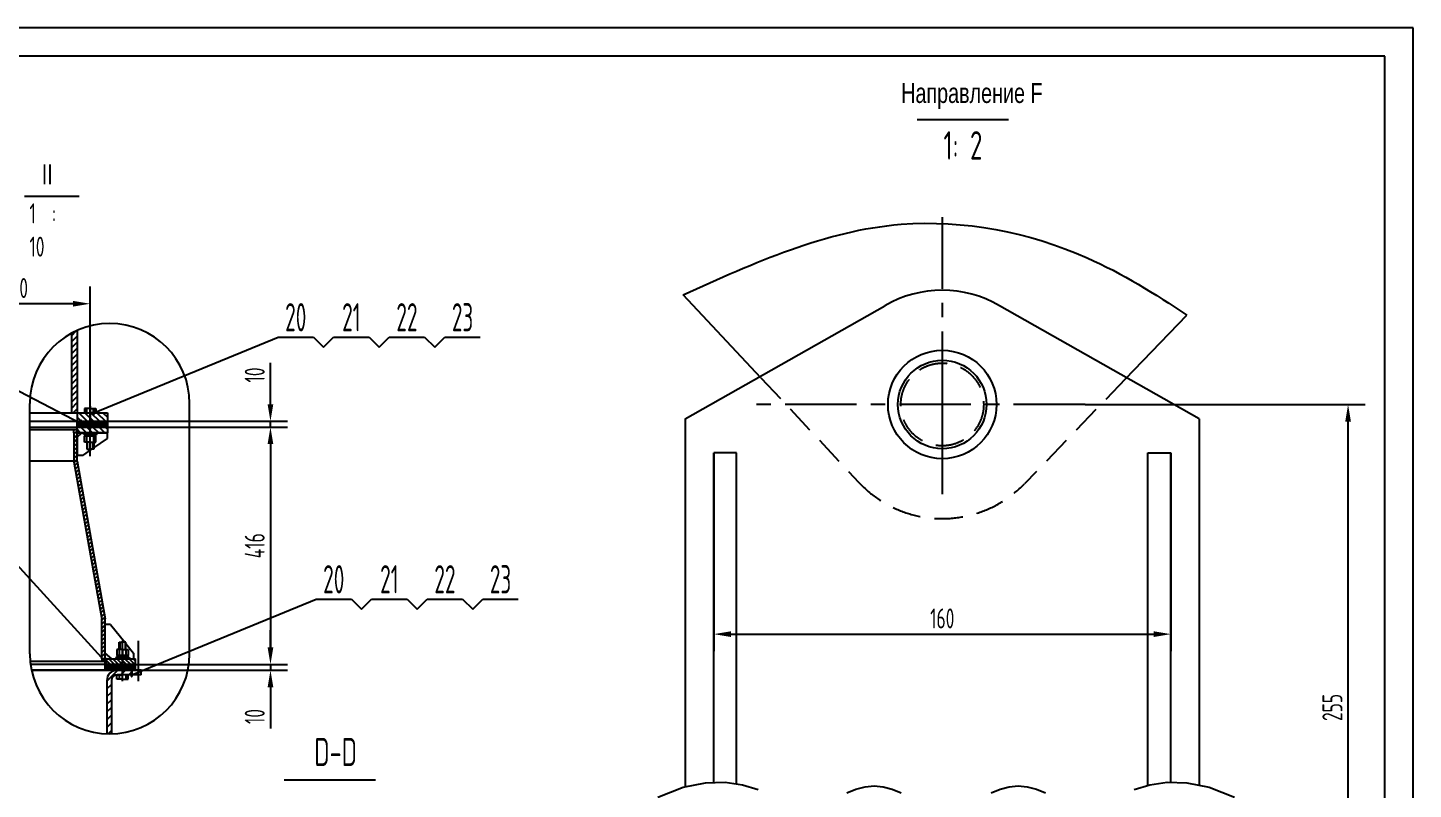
# Model space of a CAD drawing. Header units: millimetres. Extents: x -913 to 8400, y -234 to 5940.
# Drawn here: x 3548 to 8400, y 3272 to 5940 of the extents above; entities that cross this region are included whole.
import ezdxf
from ezdxf.enums import TextEntityAlignment as Align

# ---------------------------------------------------------------- set-up
doc = ezdxf.new("R2010")
doc.units = ezdxf.units.MM
doc.header["$LTSCALE"] = 200
for name, pattern in [('CENTER', [2, 1.25, -0.25, 0.25, -0.25]), ('DASHED', [0.75, 0.5, -0.25]), ('F', [0.75, 0.5, -0.25]), ('G', [2, 1.25, -0.25, 0.25, -0.25])]:
    doc.linetypes.add(name, pattern=pattern)
for name, color, linetype in [('01', 7, 'Continuous'), ('02', 1, 'Continuous'), ('04', 2, 'F'), ('05', 4, 'G'), ('08', 1, 'Continuous'), ('11', 3, 'Continuous'), ('CENTER', 1, 'CENTER')]:
    doc.layers.add(name, color=color, linetype=linetype)
doc.styles.get("Standard").update_dxf_attribs({"font": 'isocp', "width": 0.707, "bigfont": 'intecad.shx'})
doc.dimstyles.new('INTE', dxfattribs={"dimscale": 20, "dimtxt": 3.5, "dimasz": 3, "dimexe": 3, "dimexo": 0, "dimgap": 1, "dimtad": 1, "dimdsep": 46, "dimtxsty": 'Standard', "dimcen": 0, "dimclrd": 1, "dimclre": 1, "dimclrt": 3, "dimaunit": 1, "dimadec": 0, "dimazin": 0, "dimtfac": 1, "dimtmove": 0, "dimatfit": 0, "dimfxl": 1, "dimarcsym": 0})
pattern_1 = [(135, (-30627.056, -23952.096), (-10.6066017, -10.6066017), [])]
pattern_2 = [(45, (-30627.056, -23952.096), (-3.5355339, 3.5355339), []), (135, (-30627.056, -23952.096), (-3.5355339, -3.5355339), [])]

# ---------------------------------------------------------------- blocks, each defined once
blk = doc.blocks.new('*D109')
at = {"layer": '08', "color": 1, "lineweight": -2}
for p, q in [((5950.7, 4450), (5950.7, 3755.3)), ((7550.7, 4450), (7550.7, 3755.3)), ((6010.7, 3815.3), (7490.7, 3815.3))]:
    blk.add_line(p, q, dxfattribs=at)
at = {"layer": '08', "color": 1}
for points in [[(6010.7, 3825.3), (6010.7, 3805.3), (5950.7, 3815.3)], [(7490.7, 3825.3), (7490.7, 3805.3), (7550.7, 3815.3)]]:
    blk.add_solid(points, dxfattribs=at)
at = {"layer": 'DEFPOINTS', "color": 0}
for p in [(5950.7, 4450), (7550.7, 4450), (7550.7, 3815.3)]:
    blk.add_point(p, dxfattribs=at)
at = {"layer": '08', "color": 3, "insert": (6750.7, 3870.3), "char_height": 70, "attachment_point": 5}
blk.add_mtext('160', dxfattribs=at)
blk = doc.blocks.new('*D110')
at = {"layer": '08', "color": 1, "lineweight": -2}
for p, q in [((7250.7, 4620), (8231.7, 4620)), ((8171.7, 2556.7), (8171.7, 4560)), ((7650.7, 2496.7), (8231.7, 2496.7))]:
    blk.add_line(p, q, dxfattribs=at)
at = {"layer": '08', "color": 1}
for points in [[(8161.7, 4560), (8181.7, 4560), (8171.7, 4620)], [(8161.7, 2556.7), (8181.7, 2556.7), (8171.7, 2496.7)]]:
    blk.add_solid(points, dxfattribs=at)
at = {"layer": 'DEFPOINTS', "color": 0}
for p in [(7250.7, 4620), (8171.7, 4620), (7650.7, 2496.7)]:
    blk.add_point(p, dxfattribs=at)
at = {"layer": '08', "color": 3, "insert": (8116.7, 3558.3), "char_height": 70, "attachment_point": 5, "rotation": 90}
blk.add_mtext('255', dxfattribs=at)
blk = doc.blocks.new('*D111')
at = {"layer": '08', "color": 1, "lineweight": -2}
for p, q in [((3767.4, 4610.8), (3767.4, 5032.8)), ((3707.4, 4972.8), (3382.9, 4972.8))]:
    blk.add_line(p, q, dxfattribs=at)
at = {"layer": '08', "color": 1}
blk.add_solid([(3707.4, 4982.8), (3707.4, 4962.8), (3767.4, 4972.8)], dxfattribs=at)
at = {"layer": 'DEFPOINTS', "color": 0}
for p in [(3767.4, 4972.8), (-912.6, 4610.8), (3767.4, 4610.8)]:
    blk.add_point(p, dxfattribs=at)
at = {"layer": '08', "color": 3, "insert": (3477.2, 5027.8), "char_height": 70, "attachment_point": 5}
blk.add_mtext('%%c1170', dxfattribs=at)
blk = doc.blocks.new('*D112')
at = {"layer": '08', "color": 1, "lineweight": -2}
for p, q in [((4398.4, 4621), (4398.4, 4765.6)), ((3826.6, 4561), (4458.4, 4561)), ((4398.4, 4541), (4398.4, 4561)), ((3826.6, 4541), (4458.4, 4541)), ((4398.4, 4481), (4398.4, 4421))]:
    blk.add_line(p, q, dxfattribs=at)
at = {"layer": '08', "color": 1}
for points in [[(4388.4, 4621), (4408.4, 4621), (4398.4, 4561)], [(4388.4, 4481), (4408.4, 4481), (4398.4, 4541)]]:
    blk.add_solid(points, dxfattribs=at)
at = {"layer": 'DEFPOINTS', "color": 0}
for p in [(3826.6, 4561), (4398.4, 4561), (3826.6, 4541)]:
    blk.add_point(p, dxfattribs=at)
at = {"layer": '08', "color": 3, "insert": (4343.4, 4723.3), "char_height": 70, "attachment_point": 5, "rotation": 90}
blk.add_mtext('10', dxfattribs=at)
blk = doc.blocks.new('*D113')
at = {"layer": '08', "color": 1, "lineweight": -2}
for p, q in [((3880.9, 4541), (4458.4, 4541)), ((4398.4, 4481), (4398.4, 3769)), ((3925.4, 3709), (4458.4, 3709))]:
    blk.add_line(p, q, dxfattribs=at)
at = {"layer": '08', "color": 1}
for points in [[(4388.4, 4481), (4408.4, 4481), (4398.4, 4541)], [(4388.4, 3769), (4408.4, 3769), (4398.4, 3709)]]:
    blk.add_solid(points, dxfattribs=at)
at = {"layer": 'DEFPOINTS', "color": 0}
for p in [(3880.9, 4541), (3925.4, 3709), (4398.4, 3709)]:
    blk.add_point(p, dxfattribs=at)
at = {"layer": '08', "color": 3, "insert": (4343.4, 4125), "char_height": 70, "attachment_point": 5, "rotation": 90}
blk.add_mtext('416', dxfattribs=at)
blk = doc.blocks.new('*D114')
at = {"layer": '08', "color": 1, "lineweight": -2}
for p, q in [((4398.4, 3769), (4398.4, 3829)), ((3945.4, 3689), (4458.4, 3689)), ((3980.7, 3709), (4458.4, 3709)), ((4398.4, 3709), (4398.4, 3689)), ((4398.4, 3629), (4398.4, 3484.4))]:
    blk.add_line(p, q, dxfattribs=at)
at = {"layer": '08', "color": 1}
for points in [[(4388.4, 3769), (4408.4, 3769), (4398.4, 3709)], [(4388.4, 3629), (4408.4, 3629), (4398.4, 3689)]]:
    blk.add_solid(points, dxfattribs=at)
at = {"layer": 'DEFPOINTS', "color": 0}
for p in [(3945.4, 3689), (3980.7, 3709), (4398.4, 3689)]:
    blk.add_point(p, dxfattribs=at)
at = {"layer": '08', "color": 3, "insert": (4343.4, 3526.7), "char_height": 70, "attachment_point": 5, "rotation": 90}
blk.add_mtext('10', dxfattribs=at)
blk = doc.blocks.new('*U121')
at = {"layer": '01'}
for points in [[(415, 292), (25, 292)], [(415, 5), (415, 292)]]:
    blk.add_lwpolyline(points, dxfattribs=at)
at = {"layer": '02'}
for points in [[(420, 297), (0, 297)], [(420, 0), (420, 297)]]:
    blk.add_lwpolyline(points, dxfattribs=at)

msp = doc.modelspace()

# ---------------------------------------------------------------- hatches: boundary and pattern name
at = {"layer": '02', "linetype": 'Continuous'}
h = msp.add_hatch(dxfattribs=at)
h.set_pattern_fill('LINE', color=1, scale=120, angle=45, style=0)
h.set_pattern_definition([(45, (-30627.056, -23952.096), (-10.6066017, 10.6066017), [])])
h.paths.add_polyline_path([(3721.434, 4879.23, 0.01994805), (3701.434, 4869.329), (3701.434, 4591.002), (3721.434, 4591.002)])
h = msp.add_hatch(dxfattribs=at)
h.set_pattern_fill('LINE', color=1, scale=120, angle=135, style=0)
h.set_pattern_definition(pattern_1)
h.paths.add_polyline_path([(3767.434, 4591.002), (3721.434, 4591.002), (3721.434, 4561.002), (3767.434, 4561.002)])
h.paths.add_polyline_path([(3827.434, 4591.002), (3767.434, 4591.002), (3767.434, 4561.002), (3827.434, 4561.002)])
h = msp.add_hatch(dxfattribs=at)
h.set_pattern_fill('ANSI37', color=1, scale=40, style=0)
h.set_pattern_definition(pattern_2)
h.paths.add_polyline_path([(3767.434, 4561.002), (3721.434, 4561.002), (3721.434, 4541.002), (3767.434, 4541.002)])
h.paths.add_polyline_path([(3827.434, 4561.002), (3767.434, 4561.002), (3767.434, 4541.002), (3827.434, 4541.002)])
h = msp.add_hatch(dxfattribs=at)
h.set_pattern_fill('LINE', color=1, scale=80, angle=45, style=0)
h.set_pattern_definition([(45, (-30627.056, -23952.096), (-7.0710678, 7.0710678), [])])
h.paths.add_polyline_path([(3721.434, 4521.002), (3721.434, 4531.002), (3709.434, 4531.002), (3709.434, 4521.002), (3709.434, 4421.002), (3721.434, 4421.002)])
h.paths.add_polyline_path([(3721.434, 4421.002), (3709.618, 4418.904), (3807.246, 3869.002), (3819.061, 3871.099)])
h.paths.add_polyline_path([(3819.434, 3869.002), (3819.061, 3871.099), (3807.246, 3869.002), (3807.434, 3867.945), (3807.434, 3729.002), (3807.434, 3719.002), (3819.434, 3719.002), (3819.434, 3729.002)])
h = msp.add_hatch(dxfattribs=at)
h.set_pattern_fill('LINE', color=1, scale=120, angle=135, style=0)
h.set_pattern_definition(pattern_1)
h.paths.add_polyline_path([(3767.434, 4541.002), (3721.434, 4541.002), (3721.434, 4521.002), (3767.434, 4521.002)])
h.paths.add_polyline_path([(3827.434, 4541.002), (3767.434, 4541.002), (3767.434, 4521.002), (3827.434, 4521.002)])
h = msp.add_hatch(dxfattribs=at)
h.set_pattern_fill('LINE', color=1, scale=80, angle=135, style=0)
h.set_pattern_definition([(135, (-30627.056, -23952.096), (-7.0710678, -7.0710678), [])])
h.paths.add_polyline_path([(3880.434, 3729.002), (3819.434, 3729.002), (3819.434, 3709.002), (3880.434, 3709.002)])
h.paths.add_polyline_path([(3925.434, 3729.002), (3880.434, 3729.002), (3880.434, 3709.002), (3925.434, 3709.002)])
h = msp.add_hatch(dxfattribs=at)
h.set_pattern_fill('ANSI37', color=1, scale=40, style=0)
h.set_pattern_definition(pattern_2)
h.paths.add_polyline_path([(3880.434, 3709.002), (3819.434, 3709.002), (3819.434, 3689.002), (3880.434, 3689.002)])
h.paths.add_polyline_path([(3925.434, 3709.002), (3880.434, 3709.002), (3880.434, 3689.002), (3925.434, 3689.002)])
h = msp.add_hatch(dxfattribs=at)
h.set_pattern_fill('LINE', color=1, scale=6, angle=-45, style=0)
h.set_pattern_definition([(225, (-14546.474, 45302.496), (-13.470384, 13.470384), [])])
edge = h.paths.add_edge_path()
edge.add_arc((3835.467, 3746.128), 279.794, 267.94498, 271.221968)
edge.add_line((3841.434, 3466.398), (3841.434, 3653.002))
edge.add_line((3841.434, 3653.002), (3841.44, 3653.492))
edge.add_line((3841.44, 3653.492), (3841.458, 3653.983))
edge.add_line((3841.458, 3653.983), (3841.488, 3654.473))
edge.add_line((3841.488, 3654.473), (3841.53, 3654.962))
edge.add_line((3841.53, 3654.962), (3841.584, 3655.45))
edge.add_line((3841.584, 3655.45), (3841.65, 3655.936))
edge.add_line((3841.65, 3655.936), (3841.728, 3656.421))
edge.add_line((3841.728, 3656.421), (3841.818, 3656.903))
edge.add_line((3841.818, 3656.903), (3841.92, 3657.384))
edge.add_line((3841.92, 3657.384), (3842.033, 3657.861))
edge.add_line((3842.033, 3657.861), (3842.158, 3658.336))
edge.add_line((3842.158, 3658.336), (3842.295, 3658.807))
edge.add_line((3842.295, 3658.807), (3842.443, 3659.275))
edge.add_line((3842.443, 3659.275), (3842.603, 3659.739))
edge.add_line((3842.603, 3659.739), (3842.774, 3660.2))
edge.add_line((3842.774, 3660.2), (3842.956, 3660.655))
edge.add_line((3842.956, 3660.655), (3843.149, 3661.106))
edge.add_line((3843.149, 3661.106), (3843.354, 3661.553))
edge.add_line((3843.354, 3661.553), (3843.569, 3661.994))
edge.add_line((3843.569, 3661.994), (3843.795, 3662.43))
edge.add_line((3843.795, 3662.43), (3844.032, 3662.86))
edge.add_line((3844.032, 3662.86), (3844.279, 3663.284))
edge.add_line((3844.279, 3663.284), (3844.536, 3663.702))
edge.add_line((3844.536, 3663.702), (3844.804, 3664.113))
edge.add_line((3844.804, 3664.113), (3845.082, 3664.518))
edge.add_line((3845.082, 3664.518), (3845.369, 3664.916))
edge.add_line((3845.369, 3664.916), (3845.667, 3665.306))
edge.add_line((3845.667, 3665.306), (3845.973, 3665.69))
edge.add_line((3845.973, 3665.69), (3846.289, 3666.065))
edge.add_line((3846.289, 3666.065), (3846.615, 3666.433))
edge.add_line((3846.615, 3666.433), (3846.949, 3666.792))
edge.add_line((3846.949, 3666.792), (3847.291, 3667.144))
edge.add_line((3847.291, 3667.144), (3847.643, 3667.487))
edge.add_line((3847.643, 3667.487), (3848.002, 3667.821))
edge.add_line((3848.002, 3667.821), (3848.37, 3668.146))
edge.add_line((3848.37, 3668.146), (3848.746, 3668.462))
edge.add_line((3848.746, 3668.462), (3849.129, 3668.769))
edge.add_line((3849.129, 3668.769), (3849.52, 3669.066))
edge.add_line((3849.52, 3669.066), (3849.917, 3669.353))
edge.add_line((3849.917, 3669.353), (3850.322, 3669.631))
edge.add_line((3850.322, 3669.631), (3850.734, 3669.899))
edge.add_line((3850.734, 3669.899), (3851.151, 3670.156))
edge.add_line((3851.151, 3670.156), (3851.576, 3670.403))
edge.add_line((3851.576, 3670.403), (3852.006, 3670.64))
edge.add_line((3852.006, 3670.64), (3852.441, 3670.866))
edge.add_line((3852.441, 3670.866), (3852.882, 3671.081))
edge.add_line((3852.882, 3671.081), (3853.329, 3671.286))
edge.add_line((3853.329, 3671.286), (3853.78, 3671.479))
edge.add_line((3853.78, 3671.479), (3854.236, 3671.662))
edge.add_line((3854.236, 3671.662), (3854.696, 3671.833))
edge.add_line((3854.696, 3671.833), (3855.16, 3671.992))
edge.add_line((3855.16, 3671.992), (3855.628, 3672.14))
edge.add_line((3855.628, 3672.14), (3856.099, 3672.277))
edge.add_line((3856.099, 3672.277), (3856.574, 3672.402))
edge.add_line((3856.574, 3672.402), (3857.052, 3672.516))
edge.add_line((3857.052, 3672.516), (3857.532, 3672.617))
edge.add_line((3857.532, 3672.617), (3858.014, 3672.707))
edge.add_line((3858.014, 3672.707), (3858.499, 3672.785))
edge.add_line((3858.499, 3672.785), (3858.985, 3672.851))
edge.add_line((3858.985, 3672.851), (3859.473, 3672.905))
edge.add_line((3859.473, 3672.905), (3859.962, 3672.947))
edge.add_line((3859.962, 3672.947), (3860.452, 3672.978))
edge.add_line((3860.452, 3672.978), (3860.943, 3672.996))
edge.add_line((3860.943, 3672.996), (3861.434, 3673.002))
edge.add_line((3861.434, 3673.002), (3945.434, 3673.002))
edge.add_line((3945.434, 3673.002), (3945.434, 3689.002))
edge.add_line((3945.434, 3689.002), (3861.434, 3689.002))
edge.add_line((3861.434, 3689.002), (3860.55, 3688.991))
edge.add_line((3860.55, 3688.991), (3859.667, 3688.958))
edge.add_line((3859.667, 3688.958), (3858.785, 3688.904))
edge.add_line((3858.785, 3688.904), (3857.905, 3688.828))
edge.add_line((3857.905, 3688.828), (3857.027, 3688.731))
edge.add_line((3857.027, 3688.731), (3856.151, 3688.612))
edge.add_line((3856.151, 3688.612), (3855.279, 3688.472))
edge.add_line((3855.279, 3688.472), (3854.41, 3688.31))
edge.add_line((3854.41, 3688.31), (3853.546, 3688.127))
edge.add_line((3853.546, 3688.127), (3852.686, 3687.923))
edge.add_line((3852.686, 3687.923), (3851.832, 3687.698))
edge.add_line((3851.832, 3687.698), (3850.983, 3687.452))
edge.add_line((3850.983, 3687.452), (3850.141, 3687.185))
edge.add_line((3850.141, 3687.185), (3849.306, 3686.897))
edge.add_line((3849.306, 3686.897), (3848.477, 3686.589))
edge.add_line((3848.477, 3686.589), (3847.657, 3686.261))
edge.add_line((3847.657, 3686.261), (3846.845, 3685.913))
edge.add_line((3846.845, 3685.913), (3846.042, 3685.545))
edge.add_line((3846.042, 3685.545), (3845.248, 3685.158))
edge.add_line((3845.248, 3685.158), (3844.463, 3684.751))
edge.add_line((3844.463, 3684.751), (3843.689, 3684.325))
edge.add_line((3843.689, 3684.325), (3842.926, 3683.88))
edge.add_line((3842.926, 3683.88), (3842.174, 3683.416))
edge.add_line((3842.174, 3683.416), (3841.433, 3682.935))
edge.add_line((3841.433, 3682.935), (3840.704, 3682.435))
edge.add_line((3840.704, 3682.435), (3839.988, 3681.917))
edge.add_line((3839.988, 3681.917), (3839.285, 3681.382))
edge.add_line((3839.285, 3681.382), (3838.595, 3680.83))
edge.add_line((3838.595, 3680.83), (3837.919, 3680.261))
edge.add_line((3837.919, 3680.261), (3837.257, 3679.676))
edge.add_line((3837.257, 3679.676), (3836.61, 3679.075))
edge.add_line((3836.61, 3679.075), (3835.978, 3678.457))
edge.add_line((3835.978, 3678.457), (3835.361, 3677.825))
edge.add_line((3835.361, 3677.825), (3834.759, 3677.178))
edge.add_line((3834.759, 3677.178), (3834.174, 3676.516))
edge.add_line((3834.174, 3676.516), (3833.605, 3675.84))
edge.add_line((3833.605, 3675.84), (3833.053, 3675.15))
edge.add_line((3833.053, 3675.15), (3832.518, 3674.447))
edge.add_line((3832.518, 3674.447), (3832, 3673.731))
edge.add_line((3832, 3673.731), (3831.501, 3673.002))
edge.add_line((3831.501, 3673.002), (3831.019, 3672.262))
edge.add_line((3831.019, 3672.262), (3830.555, 3671.509))
edge.add_line((3830.555, 3671.509), (3830.11, 3670.746))
edge.add_line((3830.11, 3670.746), (3829.684, 3669.972))
edge.add_line((3829.684, 3669.972), (3829.277, 3669.188))
edge.add_line((3829.277, 3669.188), (3828.89, 3668.394))
edge.add_line((3828.89, 3668.394), (3828.522, 3667.59))
edge.add_line((3828.522, 3667.59), (3828.174, 3666.778))
edge.add_line((3828.174, 3666.778), (3827.846, 3665.958))
edge.add_line((3827.846, 3665.958), (3827.538, 3665.13))
edge.add_line((3827.538, 3665.13), (3827.251, 3664.294))
edge.add_line((3827.251, 3664.294), (3826.984, 3663.452))
edge.add_line((3826.984, 3663.452), (3826.738, 3662.603))
edge.add_line((3826.738, 3662.603), (3826.512, 3661.749))
edge.add_line((3826.512, 3661.749), (3826.308, 3660.889))
edge.add_line((3826.308, 3660.889), (3826.125, 3660.025))
edge.add_line((3826.125, 3660.025), (3825.964, 3659.156))
edge.add_line((3825.964, 3659.156), (3825.823, 3658.284))
edge.add_line((3825.823, 3658.284), (3825.704, 3657.408))
edge.add_line((3825.704, 3657.408), (3825.607, 3656.53))
edge.add_line((3825.607, 3656.53), (3825.531, 3655.65))
edge.add_line((3825.531, 3655.65), (3825.477, 3654.768))
edge.add_line((3825.477, 3654.768), (3825.444, 3653.885))
edge.add_line((3825.444, 3653.885), (3825.434, 3653.002))
edge.add_line((3825.434, 3653.002), (3825.434, 3466.514))

# ---------------------------------------------------------------- linework, layer by layer
for p, q in [((6030.729, 4449.962), (5950.729, 4449.962)), ((5950.729, 3295.332), (5950.729, 4449.962)), ((6030.729, 3290.056), (6030.729, 4449.962)), ((7470.729, 4449.962), (7550.729, 4449.962)), ((7470.729, 3284.967), (7470.729, 4449.962)), ((7550.729, 3295.88), (7550.729, 4449.962))]:
    msp.add_line(p, q)
at = {"color": 7, "linetype": 'Continuous'}
msp.add_circle((6750.729, 4619.962), 155, dxfattribs=at)
at = {"layer": '01'}
for p, q in [((6983.133, 5617.592), (6663.133, 5617.592)), ((6115.507, 4713.689), (5843.684, 5004.427)), ((5850.729, 4569.962), (6549.889, 4965.886)), ((7650.729, 4569.962), (6951.568, 4965.886)), ((7392.617, 4709.818), (7607.188, 4932.61)), ((3767.434, 4606.002), (3747.404, 4606.002)), ((3747.404, 4606.002), (3747.404, 4591.002)), ((3747.404, 4591.002), (3767.434, 4591.002)), ((3755.434, 4591.002), (3755.434, 4606.002)), ((3767.434, 4606.002), (3787.464, 4606.002)), ((3787.464, 4591.002), (3767.434, 4591.002)), ((3779.434, 4591.002), (3779.434, 4606.002)), ((3787.464, 4606.002), (3787.464, 4591.002)), ((3827.434, 4561.002), (3827.434, 4521.002)), ((3721.434, 4505.002), (3737.434, 4521.002)), ((3827.434, 4521.002), (3721.434, 4521.002)), ((3721.434, 4521.002), (3721.434, 4442.646)), ((3743.434, 4521.002), (3767.434, 4521.002)), ((3743.434, 4516.002), (3743.434, 4521.002)), ((3767.434, 4516.002), (3743.434, 4516.002)), ((3749.034, 4516.002), (3767.434, 4516.002)), ((3749.034, 4509.802), (3749.034, 4516.002)), ((3791.434, 4521.002), (3767.434, 4521.002)), ((3767.434, 4516.002), (3791.434, 4516.002)), ((3785.834, 4516.002), (3767.434, 4516.002)), ((3785.834, 4509.802), (3785.834, 4516.002)), ((3791.434, 4516.002), (3791.434, 4521.002)), ((3827.434, 4501.002), (3827.434, 4521.002)), ((3747.404, 4509.802), (3767.434, 4509.802)), ((3747.404, 4488.202), (3747.404, 4509.802)), ((3767.434, 4488.202), (3747.404, 4488.202)), ((3767.434, 4509.802), (3749.034, 4509.802)), ((3755.434, 4488.202), (3755.434, 4509.802)), ((3755.434, 4488.202), (3755.434, 4463.002)), ((3767.434, 4509.802), (3785.834, 4509.802)), ((3787.464, 4509.802), (3767.434, 4509.802)), ((3767.434, 4488.202), (3787.464, 4488.202)), ((3779.434, 4488.202), (3779.434, 4509.802)), ((3779.434, 4467.513), (3827.434, 4501.002)), ((3779.434, 4488.202), (3779.434, 4463.002)), ((3787.464, 4488.202), (3787.464, 4509.802)), ((3741.434, 4441.002), (3721.434, 4441.002)), ((3741.434, 4441.002), (3772.967, 4463.002)), ((3755.434, 4463.002), (3767.434, 4463.002)), ((3779.434, 4463.002), (3767.434, 4463.002)), ((3837.899, 3849.002), (3888.45, 3787.002)), ((3868.434, 3761.802), (3868.434, 3787.002)), ((3868.434, 3787.002), (3880.434, 3787.002)), ((3892.434, 3787.002), (3880.434, 3787.002)), ((3892.434, 3761.802), (3892.434, 3787.002)), ((3880.434, 3761.802), (3860.404, 3761.802)), ((3860.404, 3761.802), (3860.404, 3740.202)), ((3860.404, 3740.202), (3880.434, 3740.202)), ((3862.034, 3740.202), (3862.034, 3734.002)), ((3880.434, 3740.202), (3862.034, 3740.202)), ((3868.434, 3761.802), (3868.434, 3740.202)), ((3880.434, 3761.802), (3900.464, 3761.802)), ((3880.434, 3740.202), (3898.834, 3740.202)), ((3900.464, 3740.202), (3880.434, 3740.202)), ((3892.434, 3782.116), (3919.434, 3749.002)), ((3892.434, 3761.802), (3892.434, 3740.202)), ((3898.834, 3740.202), (3898.834, 3734.002)), ((3900.464, 3761.802), (3900.464, 3740.202)), ((3919.434, 3749.002), (3919.434, 3729.002)), ((3561.567, 3689.002), (3945.434, 3689.002)), ((3925.434, 3689.002), (3561.567, 3689.002)), ((3856.434, 3734.002), (3856.434, 3729.002)), ((3880.434, 3734.002), (3856.434, 3734.002)), ((3856.434, 3729.002), (3880.434, 3729.002)), ((3945.434, 3689.002), (3861.434, 3689.002)), ((3862.034, 3734.002), (3880.434, 3734.002)), ((3880.434, 3734.002), (3904.434, 3734.002)), ((3898.834, 3734.002), (3880.434, 3734.002)), ((3904.434, 3729.002), (3880.434, 3729.002)), ((3904.434, 3734.002), (3904.434, 3729.002)), ((3925.434, 3689.002), (3925.434, 3729.002)), ((3945.434, 3673.002), (3945.434, 3689.002)), ((3825.434, 3653.002), (3825.434, 3466.514)), ((3841.434, 3653.002), (3841.434, 3466.398)), ((3860.404, 3673.002), (3880.434, 3673.002)), ((3860.404, 3658.002), (3860.404, 3673.002)), ((3880.434, 3658.002), (3860.404, 3658.002)), ((3945.434, 3673.002), (3861.434, 3673.002)), ((3868.434, 3673.002), (3868.434, 3658.002)), ((3900.464, 3673.002), (3880.434, 3673.002)), ((3880.434, 3658.002), (3900.464, 3658.002)), ((3892.434, 3673.002), (3892.434, 3658.002)), ((3900.464, 3658.002), (3900.464, 3673.002)), ((4765.932, 3303.226), (4445.932, 3303.226))]:
    msp.add_line(p, q, dxfattribs=at)
at = {"layer": '01', "color": 7, "linetype": 'Continuous'}
for p, q in [((3701.434, 4869.329), (3701.434, 4591.002)), ((3721.434, 4879.23), (3721.434, 4561.002)), ((3555.673, 4591.002), (3827.434, 4591.002)), ((3555.673, 4561.002), (3827.434, 4561.002)), ((3721.434, 4521.002), (3721.434, 4561.002)), ((3827.434, 4591.002), (3827.434, 4561.002)), ((5850.729, 4569.962), (5850.729, 3280.186)), ((7650.729, 4569.962), (7650.729, 3285.799)), ((3555.673, 4541.002), (3827.434, 4541.002)), ((3721.434, 4531.002), (3555.673, 4531.002)), ((3709.434, 4521.002), (3709.434, 4531.002)), ((3709.434, 4521.002), (3709.434, 4421.002)), ((3721.434, 4521.002), (3827.434, 4521.002)), ((3721.434, 4421.002), (3721.434, 4521.002)), ((3721.434, 4421.002), (3555.673, 4421.002)), ((3721.434, 4421.002), (3709.618, 4418.904)), ((3709.618, 4418.904), (3807.434, 3867.945)), ((3721.434, 4421.002), (3819.434, 3869.002)), ((3807.246, 3869.002), (3819.061, 3871.099)), ((3807.434, 3729.002), (3807.434, 3867.945)), ((3819.434, 3729.002), (3819.434, 3869.002)), ((3837.899, 3849.002), (3819.434, 3849.002)), ((3842.657, 3729.002), (3819.434, 3749.078)), ((3819.434, 3719.002), (3556.991, 3719.002)), ((3925.434, 3709.002), (3558.147, 3709.002)), ((3925.434, 3709.002), (3558.147, 3709.002)), ((3807.434, 3729.002), (3807.434, 3719.002)), ((3819.434, 3729.002), (3925.434, 3729.002)), ((3819.434, 3689.002), (3819.434, 3729.002))]:
    msp.add_line(p, q, dxfattribs=at)
at = {"layer": '01'}
msp.add_circle((6750.729, 4619.962), 190, dxfattribs=at)
for centre, radius, start, end in [((6750.729, 4619.962), 400, 59.861069, 120.138931), ((3861.434, 3653.002), 36, 90, 180), ((3861.434, 3653.002), 20, 90, 180)]:
    msp.add_arc(centre, radius, start, end, dxfattribs=at)
at = {"layer": '01', "color": 7, "linetype": 'Continuous'}
msp.add_point((3825.434, 3729.002), dxfattribs=at)
msp.add_point((3825.434, 3729.002), dxfattribs=at)
at = {"layer": '02'}
for p, q in [((3779.434, 4591.002), (4424.931, 4856.076)), ((4424.931, 4856.076), (4548.931, 4856.076)), ((4548.931, 4856.076), (4584.286, 4820.72)), ((4584.286, 4820.72), (4619.642, 4856.076)), ((4619.642, 4856.076), (4743.642, 4856.076)), ((4743.642, 4856.076), (4778.997, 4820.72)), ((4778.997, 4820.72), (4814.352, 4856.076)), ((4814.352, 4856.076), (4938.352, 4856.076)), ((4938.352, 4856.076), (4973.708, 4820.72)), ((4973.708, 4820.72), (5009.063, 4856.076)), ((5009.063, 4856.076), (5133.063, 4856.076)), ((6750.729, 4867.958), (6750.729, 4420.962)), ((3735.602, 4552.382), (3294.064, 4782.486)), ((3555.673, 3746.128), (3555.673, 4623.728)), ((4115.261, 3746.128), (4115.261, 4623.728)), ((3757.834, 4463.002), (3757.834, 4488.202)), ((3777.034, 4463.002), (3777.034, 4488.202)), ((3843.247, 3694.244), (3219.49, 4377.951)), ((3912.464, 3673.002), (4557.961, 3938.076)), ((4557.961, 3938.076), (4681.961, 3938.076)), ((4681.961, 3938.076), (4717.316, 3902.72)), ((4717.316, 3902.72), (4752.672, 3938.076)), ((4752.672, 3938.076), (4876.672, 3938.076)), ((4876.672, 3938.076), (4912.027, 3902.72)), ((4912.027, 3902.72), (4947.382, 3938.076)), ((4947.382, 3938.076), (5071.382, 3938.076)), ((5071.382, 3938.076), (5106.738, 3902.72)), ((5106.738, 3902.72), (5142.093, 3938.076)), ((5142.093, 3938.076), (5266.093, 3938.076)), ((3870.834, 3787.002), (3870.834, 3761.802)), ((3890.034, 3787.002), (3890.034, 3761.802))]:
    msp.add_line(p, q, dxfattribs=at)
for points in [[(5754.493, 3243.941), (5843.462, 3278.697), (5921.829, 3294.754), (5990.826, 3296.134), (6051.687, 3286.863), (6105.644, 3270.965)], [(6416.152, 3259.84), (6448.494, 3272.03), (6480.342, 3280.906), (6511.943, 3284.339), (6543.504, 3280.867), (6575.064, 3271.714), (6606.625, 3258.775)], [(6922.229, 3258.775), (6953.789, 3271.714), (6985.35, 3280.867), (7016.91, 3284.339), (7048.512, 3280.906), (7080.36, 3272.03), (7112.701, 3259.84)], [(7423.21, 3270.965), (7477.166, 3286.863), (7538.027, 3296.134), (7607.024, 3294.754), (7685.391, 3278.697), (7774.361, 3243.941)]]:
    msp.add_lwpolyline(points, dxfattribs=at)
for centre, start, end in [((3835.467, 4623.728), 0, 180), ((3835.467, 3746.128), 180, 0)]:
    msp.add_arc(centre, 279.794, start, end, dxfattribs=at)
at = {"layer": '04', "color": 2, "linetype": 'DASHED'}
for p, q in [((6115.507, 4713.689), (6458.541, 4346.784)), ((7392.617, 4709.818), (7038.837, 4342.484))]:
    msp.add_line(p, q, dxfattribs=at)
at = {"layer": '04'}
msp.add_circle((6750.729, 4619.962), 145, dxfattribs=at)
at = {"layer": '04', "color": 2, "linetype": 'DASHED'}
msp.add_arc((6750.729, 4619.962), 400, 223.074174, 316.076794, dxfattribs=at)
at = {"layer": '05', "color": 4, "linetype": 'G'}
for p, q in [((6750.729, 5275.667), (6750.729, 4305.877)), ((7250.729, 4619.962), (6053.398, 4619.962))]:
    msp.add_line(p, q, dxfattribs=at)
at = {"layer": '05'}
for p, q in [((3767.434, 4613.719), (3767.434, 4533.927)), ((3767.434, 4438.471), (3767.434, 4610.761)), ((3767.434, 4511.897), (3767.434, 4524.625)), ((3767.434, 4505.608), (3767.434, 4520.193)), ((3767.434, 4486.098), (3767.434, 4511.905)), ((3880.434, 3650.652), (3880.434, 3792.277)), ((3936.434, 3650.652), (3936.434, 3792.277)), ((3880.434, 3763.905), (3880.434, 3738.098)), ((3880.434, 3751.719), (3880.434, 3671.927)), ((3880.434, 3744.885), (3880.434, 3732.158)), ((3880.434, 3744.395), (3880.434, 3729.81))]:
    msp.add_line(p, q, dxfattribs=at)
at = {"layer": '08'}
msp.add_open_spline([(5843.684, 5004.427), (6092.596, 5117.157), (6546.984, 5322.946), (7194.626, 5196.613), (7495.347, 5007.631), (7607.188, 4932.61)], degree=3, knots=[0, 0, 0, 0, 801.64581922, 1463.40655508, 1866.72970798, 1866.72970798, 1866.72970798, 1866.72970798], dxfattribs=at)
at = {"layer": '11', "color": 3, "linetype": 'Continuous'}
msp.add_line((3536.971, 5350.344), (3728.959, 5350.344), dxfattribs=at)
at = {"layer": 'CENTER', "color": 1, "linetype": 'CENTER'}
msp.add_line((7250.729, 4619.962), (6349.357, 4619.962), dxfattribs=at)

# ---------------------------------------------------------------- block references
at = {"layer": '02', "xscale": 20, "yscale": 20, "zscale": 20}
msp.add_blockref('*U121', (0, 0), dxfattribs=at)

# ---------------------------------------------------------------- texts
at = {"layer": '02', "width": 0.605172}
for p, p2 in [((3729.602, 4542.382), (3741.602, 4542.382)), ((3773.434, 4581.002), (3785.434, 4581.002)), ((3837.247, 3684.244), (3849.247, 3684.244)), ((3906.464, 3663.002), (3918.464, 3663.002))]:
    msp.add_text('●', height=20, dxfattribs=at).set_placement(p, p2, align=Align.FIT)
at = {"layer": '02', "char_height": 70, "attachment_point": 1}
for s, insert in [('{\\fArial|b0|i0|c204|p34;\\C3;Направление \\fArial|b0|i0|c0|p34;F}', (6606.926, 5746.246)), ('{\\fArial|b0|i0|c0|p34;\\C3;II}', (3597.54, 5461.031))]:
    msp.add_mtext(s, dxfattribs=dict(at, insert=insert))
at = {"layer": '11', "width": 0.707}
msp.add_text('1: 2', height=100, dxfattribs=at).set_placement((6823.133, 5477.592), align=Align.CENTER)
at = {"layer": '11'}
for s, width, p, p2 in [('20', 0.600864, (4449.731, 4876.076), (4524.131, 4876.076)), ('21', 0.623098, (4649.258, 4876.076), (4714.025, 4876.076)), ('22', 0.573679, (4839.152, 4876.076), (4913.552, 4876.076)), ('23', 0.581958, (5033.863, 4876.076), (5108.263, 4876.076)), ('20', 0.600864, (4582.761, 3958.076), (4657.161, 3958.076)), ('21', 0.623098, (4782.288, 3958.076), (4847.055, 3958.076)), ('22', 0.573679, (4972.182, 3958.076), (5046.582, 3958.076)), ('23', 0.581958, (5166.893, 3958.076), (5241.293, 3958.076))]:
    msp.add_text(s, height=98.9949, dxfattribs=dict(at, width=width)).set_placement(p, p2, align=Align.FIT)
at = {"layer": '11', "width": 0.707}
msp.add_text('D-D', height=98, dxfattribs=at).set_placement((4551.756, 3324.247), align=Align.BOTTOM_LEFT)
at = {"layer": '11', "color": 3, "linetype": 'Continuous', "insert": (3554.457, 5324.475), "char_height": 70, "width": 189.09348, "attachment_point": 1}
msp.add_mtext('1  :  10', dxfattribs=at)

# ---------------------------------------------------------------- dimensions: what is measured, and where the dimension line sits
at = {"layer": '08'}
dim = msp.add_linear_dim(base=(3767.434, 4972.806), p1=(-912.566, 4610.761), p2=(3767.434, 4610.761), text='%%c1170', dimstyle='INTE', override={"dimgap": 1, "dimdec": 2, "dimzin": 8, "dimpost": '%%c<>', "dimse1": 1, "dimsd1": 1, "dimtol": 0, "dimlim": 0, "dimtp": 0, "dimtm": 0, "dimtfac": 0.7}, dxfattribs=at)
dim.commit()
dim.dimension.update_dxf_attribs({"geometry": '*D111', "text_midpoint": (3477.169, 4972.806), "dimtype": 160})
for base, p1, p2, text, picture, middle in [((4398.408, 4561.002), (3826.613, 4541.002), (3826.613, 4561.002), '10', '*D112', (4343.408, 4723.292)), ((4398.408, 3709.002), (3880.93, 4541.002), (3925.434, 3709.002), '416', '*D113', (4343.408, 4125.002)), ((4398.408, 3689.002), (3980.72, 3709.002), (3945.434, 3689.002), '10', '*D114', (4343.408, 3526.712))]:
    dim = msp.add_linear_dim(base=base, p1=p1, p2=p2, angle=90, text=text, dimstyle='INTE', override={"dimgap": 1, "dimdec": 2, "dimzin": 8, "dimpost": '<>', "dimtol": 0, "dimlim": 0, "dimtp": 0, "dimtm": 0, "dimtfac": 0.7}, dxfattribs=at)
    dim.commit()
    dim.dimension.update_dxf_attribs({"geometry": picture, "text_midpoint": middle})
dim = msp.add_linear_dim(base=(8171.746, 4619.962), p1=(7650.729, 2496.709), p2=(7250.729, 4619.962), angle=90, text='255', dimstyle='INTE', dxfattribs=at)
dim.commit()
dim.dimension.update_dxf_attribs({"geometry": '*D110', "text_midpoint": (8116.739, 3558.335)})
dim = msp.add_linear_dim(base=(7550.729, 3815.341), p1=(5950.729, 4449.962), p2=(7550.729, 4449.962), text='160', dimstyle='INTE', dxfattribs=at)
dim.commit()
dim.dimension.update_dxf_attribs({"geometry": '*D109', "text_midpoint": (6750.729, 3870.341)})

doc.saveas('drawing.dxf')
